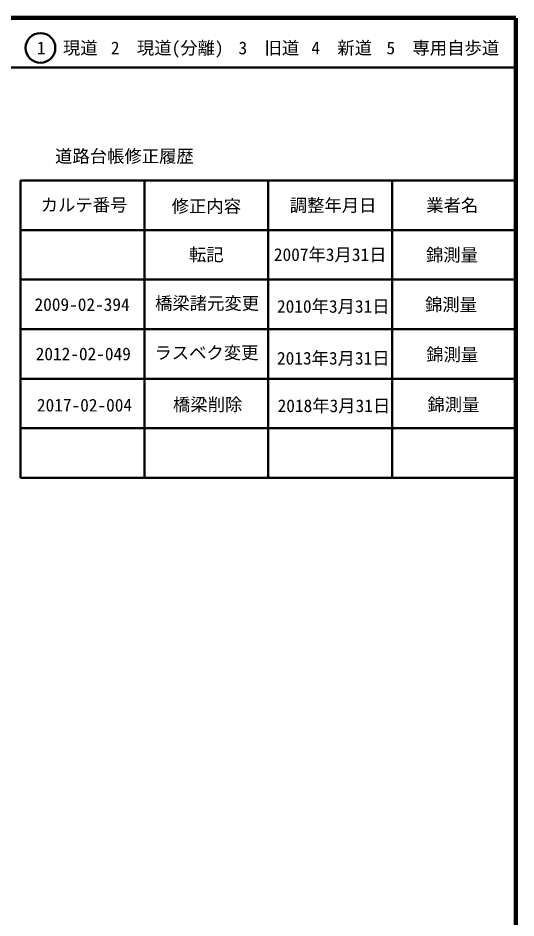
# Model space of a CAD drawing. Units: millimetres on the paper, enlarged 1000 times. Extents: x 40006 to 680102, y 20003 to 380057.
# Drawn here: x 579587 to 680102, y 198387 to 380057 of the extents above; entities that cross this region are included whole.
import ezdxf
from ezdxf.enums import TextEntityAlignment as Align

# ---------------------------------------------------------------- set-up
doc = ezdxf.new("R2010")
doc.units = ezdxf.units.MM
doc.header["$LTSCALE"] = 1000.15
for name, color, linetype, lineweight in [('M-TTL', 2, 'Continuous', 140), ('M-TTL-FRAM', 2, 'Continuous', 50), ('M-TTL-LINE', 7, 'Continuous', 50)]:
    doc.layers.add(name, color=color, linetype=linetype, lineweight=lineweight)
doc.layers.add('M-TTL-TXT', color=7, linetype='Continuous')
doc.styles.add('ＭＳ ゴシック', font='')
doc.styles.get('ＭＳ ゴシック').set_extended_font_data('MS Gothic')

msp = doc.modelspace()

# ---------------------------------------------------------------- linework, layer by layer
at = {"layer": 'M-TTL'}
for p, q in [((680102, 380057), (40006, 380057)), ((680102, 20003), (680102, 380057))]:
    msp.add_line(p, q, dxfattribs=at)
at = {"layer": 'M-TTL-FRAM'}
for p, q in [((580087, 347249), (580087, 287240)), ((580087, 347249), (680102, 347249)), ((580087, 287240), (680102, 287240))]:
    msp.add_line(p, q, dxfattribs=at)
at = {"layer": 'M-TTL-LINE'}
for p, q in [((40006, 370056), (680102, 370056)), ((605091, 347249), (605091, 287240)), ((630095, 347249), (630095, 287240)), ((655098, 347249), (655098, 287240)), ((580087, 337247), (680102, 337247)), ((580087, 327246), (680102, 327246)), ((580087, 317244), (680102, 317244)), ((580087, 307243), (680102, 307243)), ((580087, 297241), (680102, 297241))]:
    msp.add_line(p, q, dxfattribs=at)
msp.add_circle((584118, 374014), 3000, dxfattribs=at)

# ---------------------------------------------------------------- texts
at = {"layer": 'M-TTL-TXT', "style": 'ＭＳ ゴシック'}
for s, p in [('1\u3000現道', (589537, 374014)), ('2\u3000現道(分離)', (609710, 374014)), ('3\u3000旧道', (630216, 374014)), ('4\u3000新道', (644921, 374014)), ('5\u3000専用自歩道', (665328, 374014)), ('道路台帳修正履歴', (601059, 352166)), ('カルテ番号', (592928, 342329)), ('修正内容', (617602, 342074)), ('調整年月日', (643185, 342248)), ('業者名', (667235, 342248)), ('転記', (617593, 332295)), ('2007年3月31日', (642596, 332295)), ('錦測量', (667177, 332238)), ('2009-02-394', (592520, 322217)), ('橋梁諸元変更', (617749, 322463)), ('2010年3月31日', (643225, 321848)), ('錦測量', (666978, 322217)), ('2012-02-049', (592766, 312248)), ('ラスベク変更', (617626, 312494)), ('2013年3月31日', (643225, 311387)), ('錦測量', (667224, 312125)), ('橋梁削除', (617872, 302033)), ('2018年3月31日', (643348, 301787)), ('錦測量', (667470, 302033)), ('2017-02-004', (593012, 301910))]:
    msp.add_text(s, height=2566, dxfattribs=at).set_placement(p, align=Align.MIDDLE_CENTER)

doc.saveas('drawing.dxf')
